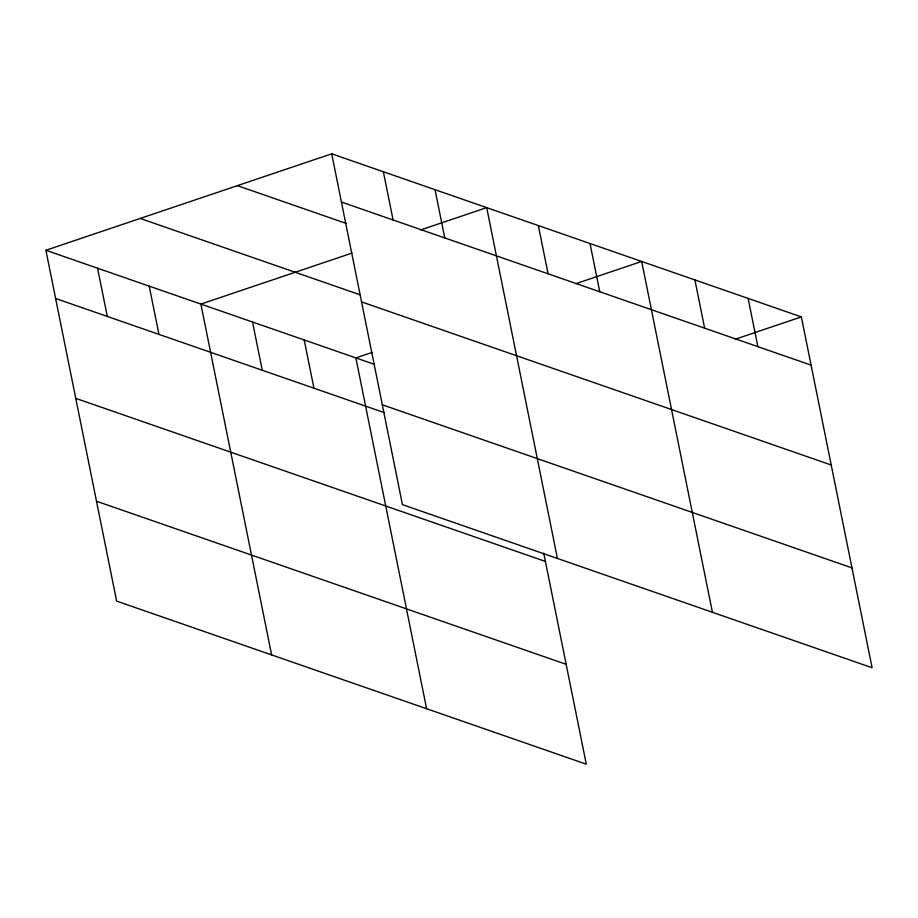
<?xml version="1.0" encoding="UTF-8"?>
<svg xmlns="http://www.w3.org/2000/svg" width="918" height="918" viewBox="0 0 918 918"><rect width="100%" height="100%" fill="white"/><g stroke="black" fill="none" stroke-linecap="round" stroke-linejoin="round"><path stroke-width="1.38" d="M543.731 553.118L586.292 764.178L116.632 601.095L45.9 250.27L331.708 153.822L801.368 316.905L872.1 667.73L402.451 504.648L331.708 153.822M351.892 253.138L200.881 304.087L271.625 654.913M420.673 229.925L486.701 207.64L557.433 558.465M372.042 352.455L355.874 357.905L426.606 708.73M575.655 283.742L641.682 261.458L712.414 612.272M735.341 339.19L801.368 316.905M341.439 202.052L811.087 365.135M237.395 185.654L346.017 223.372M140.213 218.45L360.108 294.804M361.566 301.907L831.226 464.99M45.9 250.27L374.498 364.377M382.313 404.792L851.961 567.875M55.619 298.499L384.229 412.607M75.758 398.355L545.407 561.437M96.505 501.239L566.154 664.322M748.136 298.43L757.855 346.648M694.903 279.944L704.634 328.174M590.022 243.522L599.741 291.752M538.361 225.587L548.08 273.805M435.029 189.705L444.76 237.934M383.368 171.769L393.099 219.999M304.214 339.97L313.933 388.199M252.542 322.034L262.273 370.264M149.221 286.152L158.952 334.381M97.56 268.217L107.291 316.446"/></g></svg>
